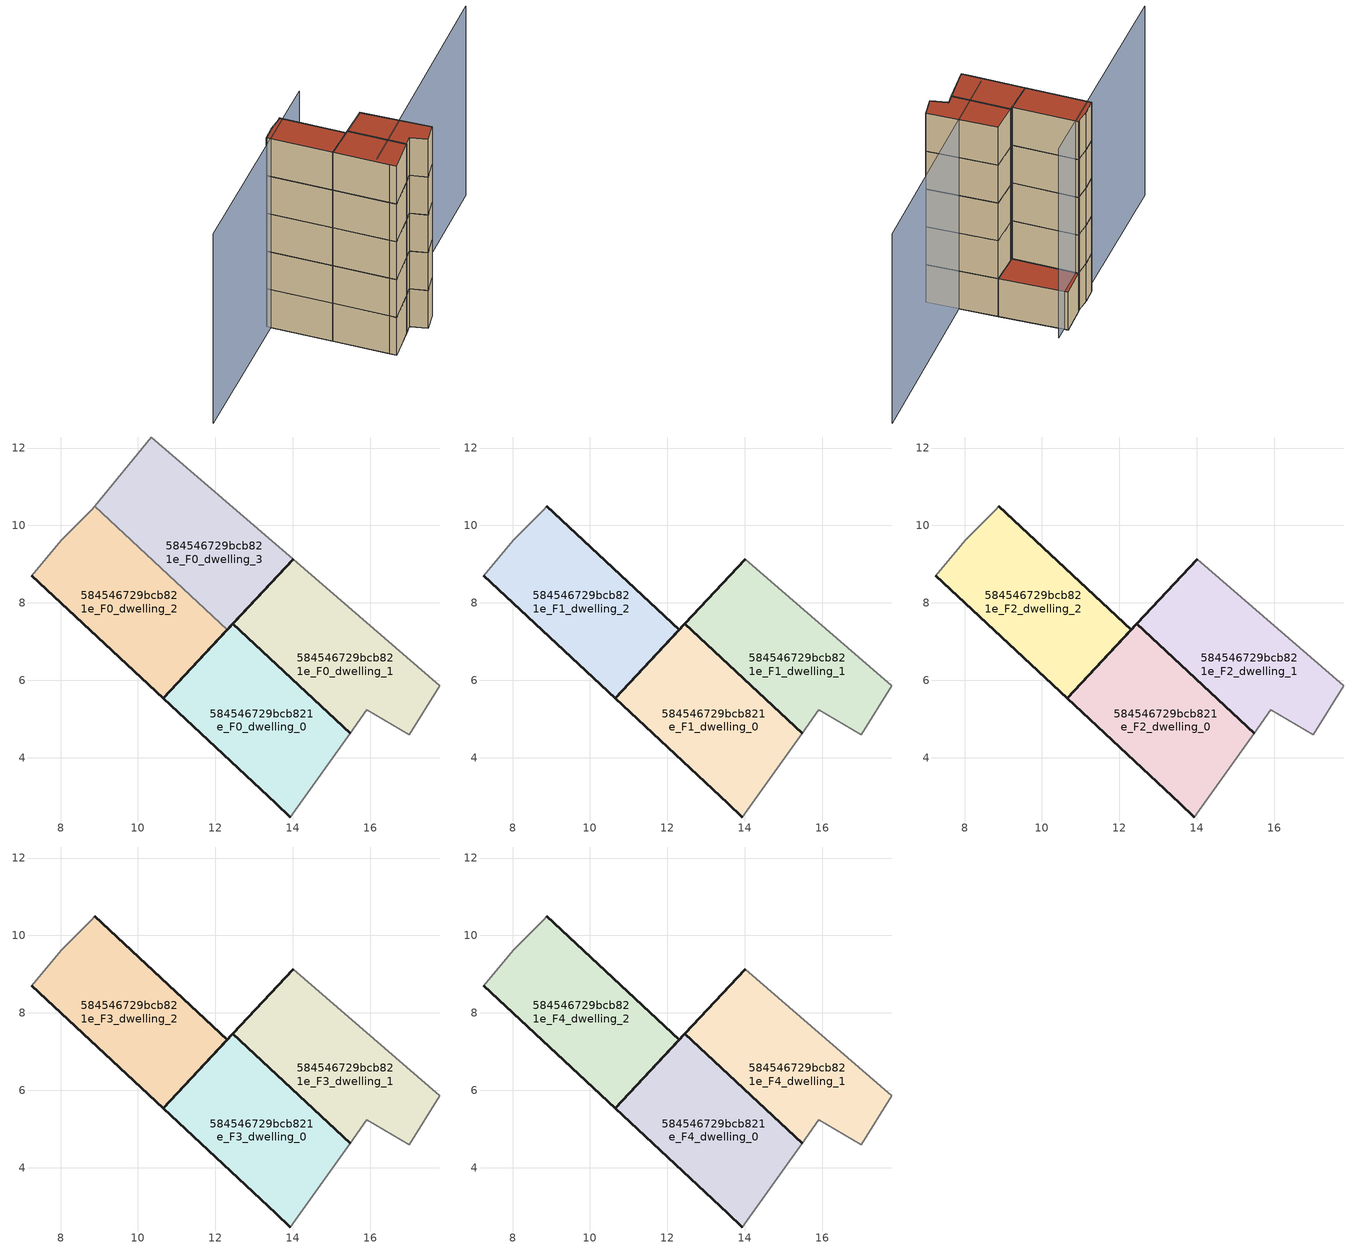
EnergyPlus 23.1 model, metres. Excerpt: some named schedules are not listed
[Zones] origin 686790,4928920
584546729bcb821e_F0_dwelling_0
 floor ground (EU_floor_Construction): 13.94,2.46 15.48,4.63 12.45,7.46 10.65,5.54 13.56,2.83 z0
 wall outside (EU_wall_Construction): 13.94,2.46 13.56,2.83 10.65,5.54 12.45,7.46 15.48,4.63 z0:3
 wall adiabatic (EU_wall_Construction): 15.48,4.63 13.94,2.46 z0:3
584546729bcb821e_F0_dwelling_1
 floor ground (EU_floor_Construction): 17.01,4.58 17.8,5.86 14.01,9.13 12.45,7.46 15.48,4.63 15.92,5.24 z0
 wall outside (EU_wall_Construction): 15.48,4.63 12.45,7.46 14.01,9.13 z0:3
 wall adiabatic (EU_wall_Construction): 14.01,9.13 17.8,5.86 17.01,4.58 15.92,5.24 15.48,4.63 z0:3
584546729bcb821e_F0_dwelling_2
 floor ground (EU_floor_Construction): 10.65,5.54 12.31,7.31 8.89,10.5 8.81,10.41 8.01,9.62 7.25,8.71 z0
 wall outside (EU_wall_Construction): 12.31,7.31 10.65,5.54 7.25,8.71 z0:3
 wall adiabatic (EU_wall_Construction): 7.25,8.71 8.01,9.62 8.81,10.41 8.89,10.5 z0:3
 wall to 584546729bcb821e_F0_dwelling_3 (EU_wall_Construction): 8.89,10.5 12.31,7.31 z0:3
584546729bcb821e_F0_dwelling_3
 floor ground (EU_floor_Construction): 12.31,7.31 14.01,9.13 10.34,12.29 8.89,10.5 z0
 wall outside (EU_wall_Construction): 14.01,9.13 12.31,7.31 z0:3
 wall adiabatic (EU_wall_Construction): 8.89,10.5 10.34,12.29 14.01,9.13 z0:3
 roof outside (EU_roof_Construction): 14.01,9.13 12.31,7.31 8.89,10.5 10.34,12.29 z3
584546729bcb821e_F1_dwelling_0
 floor to 584546729bcb821e_F0_dwelling_0 (EU_floor_Construction): 13.94,2.46 15.48,4.63 12.45,7.46 10.65,5.54 13.56,2.83 z3
 wall outside (EU_wall_Construction): 13.94,2.46 13.56,2.83 10.65,5.54 12.45,7.46 15.48,4.63 z3:6
 wall adiabatic (EU_wall_Construction): 15.48,4.63 13.94,2.46 z3:6
584546729bcb821e_F1_dwelling_1
 floor to 584546729bcb821e_F0_dwelling_1 (EU_floor_Construction): 17,4.58 17.8,5.86 14.01,9.13 12.45,7.46 15.48,4.63 15.92,5.24 z3
 wall outside (EU_wall_Construction): 15.48,4.63 12.45,7.46 14.01,9.13 z3:6
 wall adiabatic (EU_wall_Construction): 14.01,9.13 17.8,5.86 17.01,4.58 15.92,5.24 15.48,4.63 z3:6
584546729bcb821e_F1_dwelling_2
 floor to 584546729bcb821e_F0_dwelling_2 (EU_floor_Construction): 10.65,5.54 12.31,7.31 8.89,10.5 8.81,10.41 8.01,9.62 7.25,8.71 z3
 wall outside (EU_wall_Construction): 8.89,10.5 12.31,7.31 10.65,5.54 7.25,8.71 z3:6
 wall adiabatic (EU_wall_Construction): 7.25,8.71 8.01,9.62 8.81,10.41 8.89,10.5 z3:6
584546729bcb821e_F2_dwelling_0
 floor to 584546729bcb821e_F1_dwelling_0 (EU_floor_Construction): 13.94,2.46 15.48,4.63 12.45,7.46 10.65,5.54 13.56,2.83 z6
 wall outside (EU_wall_Construction): 13.94,2.46 13.56,2.83 10.65,5.54 12.45,7.46 15.48,4.63 z6:9
 wall adiabatic (EU_wall_Construction): 15.48,4.63 13.94,2.46 z6:9
584546729bcb821e_F2_dwelling_1
 floor to 584546729bcb821e_F1_dwelling_1 (EU_floor_Construction): 17,4.58 17.8,5.86 14.01,9.13 12.45,7.46 15.48,4.63 15.92,5.24 z6
 wall outside (EU_wall_Construction): 15.48,4.63 12.45,7.46 14.01,9.13 z6:9
 wall adiabatic (EU_wall_Construction): 14.01,9.13 17.8,5.86 17.01,4.58 15.92,5.24 15.48,4.63 z6:9
584546729bcb821e_F2_dwelling_2
 floor to 584546729bcb821e_F1_dwelling_2 (EU_floor_Construction): 10.65,5.54 12.31,7.31 8.89,10.5 8.81,10.41 8.01,9.62 7.25,8.71 z6
 wall outside (EU_wall_Construction): 8.89,10.5 12.31,7.31 10.65,5.54 7.25,8.71 z6:9
 wall adiabatic (EU_wall_Construction): 7.25,8.71 8.01,9.62 8.81,10.41 8.89,10.5 z6:9
584546729bcb821e_F3_dwelling_0
 floor to 584546729bcb821e_F2_dwelling_0 (EU_floor_Construction): 13.94,2.46 15.48,4.63 12.45,7.46 10.65,5.54 13.56,2.83 z9
 wall outside (EU_wall_Construction): 13.94,2.46 13.56,2.83 10.65,5.54 12.45,7.46 15.48,4.63 z9:12
 wall adiabatic (EU_wall_Construction): 15.48,4.63 13.94,2.46 z9:12
584546729bcb821e_F3_dwelling_1
 floor to 584546729bcb821e_F2_dwelling_1 (EU_floor_Construction): 17,4.58 17.8,5.86 14.01,9.13 12.45,7.46 15.48,4.63 15.92,5.24 z9
 wall outside (EU_wall_Construction): 15.48,4.63 12.45,7.46 14.01,9.13 z9:12
 wall adiabatic (EU_wall_Construction): 14.01,9.13 17.8,5.86 17.01,4.58 15.92,5.24 15.48,4.63 z9:12
584546729bcb821e_F3_dwelling_2
 floor to 584546729bcb821e_F2_dwelling_2 (EU_floor_Construction): 10.65,5.54 12.31,7.31 8.89,10.5 8.81,10.41 8.01,9.62 7.25,8.71 z9
 wall outside (EU_wall_Construction): 8.89,10.5 12.31,7.31 10.65,5.54 7.25,8.71 z9:12
 wall adiabatic (EU_wall_Construction): 7.25,8.71 8.01,9.62 8.81,10.41 8.89,10.5 z9:12
584546729bcb821e_F4_dwelling_0
 floor to 584546729bcb821e_F3_dwelling_0 (EU_floor_Construction): 13.94,2.46 15.48,4.63 12.45,7.46 10.65,5.54 13.56,2.83 z12
 wall outside (EU_wall_Construction): 13.94,2.46 13.56,2.83 10.65,5.54 12.45,7.46 15.48,4.63 z12:15
 wall adiabatic (EU_wall_Construction): 15.48,4.63 13.94,2.46 z12:15
 roof outside (EU_roof_Construction): 15.48,4.63 13.94,2.46 13.56,2.83 10.65,5.54 12.45,7.46 z15
584546729bcb821e_F4_dwelling_1
 floor to 584546729bcb821e_F3_dwelling_1 (EU_floor_Construction): 17,4.58 17.8,5.86 14.01,9.13 12.45,7.46 15.48,4.63 15.92,5.24 z12
 wall outside (EU_wall_Construction): 15.48,4.63 12.45,7.46 14.01,9.13 z12:15
 wall adiabatic (EU_wall_Construction): 14.01,9.13 17.8,5.86 17.01,4.58 15.92,5.24 15.48,4.63 z12:15
 roof outside (EU_roof_Construction): 17.8,5.86 17.01,4.58 15.92,5.24 15.48,4.63 12.45,7.46 14.01,9.13 z15
584546729bcb821e_F4_dwelling_2
 floor to 584546729bcb821e_F3_dwelling_2 (EU_floor_Construction): 10.65,5.54 12.31,7.31 8.89,10.5 8.81,10.41 8.01,9.62 7.25,8.71 z12
 wall outside (EU_wall_Construction): 8.89,10.5 12.31,7.31 10.65,5.54 7.25,8.71 z12:15
 wall adiabatic (EU_wall_Construction): 7.25,8.71 8.01,9.62 8.81,10.41 8.89,10.5 z12:15
 roof outside (EU_roof_Construction): 12.31,7.31 10.65,5.54 7.25,8.71 8.01,9.62 8.81,10.41 8.89,10.5 z15
shading: 13.05,3.76 25,17.95 / 11.23,12.9 -0.1,-0.3 z0:15
[Building]
EU S2 Campaign: North Axis=0; Terrain=City; Solar Distribution=FullExterior
[Site:Location]
Bologna: Latitude=44.5; Longitude=11.25; Time Zone=1; Elevation=37
[SizingPeriod:WeatherFileDays]
AnnualSizingPeriod: Begin Month=1; Begin Day of Month=1; End Month=12; End Day of Month=31; Day of Week for Start Day=Monday; Use Weather File Daylight Saving Period=No; Use Weather File Rain and Snow Indicators=No
[MATERIAL]
EU_InternalMass_Material: Roughness=MediumRough; Thickness=0.1; Conductivity=1; Density=1800; Specific Heat=900; Thermal Absorptance=0.9; Solar Absorptance=0.7; Visible Absorptance=0.7
[MATERIAL:NOMASS] Roughness=MediumRough; Thermal Absorptance=0.9; Solar Absorptance=0.7; Visible Absorptance=0.7
Name | Thermal Resistance
EU_wall_NoMass | 0.905828
EU_roof_NoMass | 0.37593
EU_floor_NoMass | 0.67114
[CONSTRUCTION]
EU_wall_Construction: EU_wall_NoMass
EU_roof_Construction: EU_roof_NoMass
EU_floor_Construction: EU_floor_NoMass
EU_InternalMass_Construction: EU_InternalMass_Material
[ZONE] Type=1; Multiplier=1; Ceiling Height=autocalculate; Floor Area=autocalculate; Part of Total Floor Area=Yes
Name | Volume
584546729bcb821e_F0_dwelling_0 | 34.1418
584546729bcb821e_F1_dwelling_0; 584546729bcb821e_F2_dwelling_0; 584546729bcb821e_F3_dwelling_0; 584546729bcb821e_F4_dwelling_0 | 34.1433
584546729bcb821e_F0_dwelling_1 | 34.1477
584546729bcb821e_F1_dwelling_1; 584546729bcb821e_F2_dwelling_1; 584546729bcb821e_F3_dwelling_1; 584546729bcb821e_F4_dwelling_1 | 34.1492
584546729bcb821e_F0_dwelling_2 | 34.1506
584546729bcb821e_F1_dwelling_2; 584546729bcb821e_F2_dwelling_2; 584546729bcb821e_F3_dwelling_2; 584546729bcb821e_F4_dwelling_2 | 34.1514
584546729bcb821e_F0_dwelling_3 | 34.1382
[INTERNALMASS] Construction=EU_InternalMass_Construction
Name | Zone or ZoneList | Surface Area
584546729bcb821e_F0_dwelling_0_EU_InternalMass | 584546729bcb821e_F0_dwelling_0 | 11.381
584546729bcb821e_F0_dwelling_1_EU_InternalMass | 584546729bcb821e_F0_dwelling_1 | 11.3828
584546729bcb821e_F0_dwelling_2_EU_InternalMass | 584546729bcb821e_F0_dwelling_2 | 11.3838
584546729bcb821e_F0_dwelling_3_EU_InternalMass | 584546729bcb821e_F0_dwelling_3 | 11.3795
584546729bcb821e_F1_dwelling_0_EU_InternalMass | 584546729bcb821e_F1_dwelling_0 | 20.808
584546729bcb821e_F1_dwelling_1_EU_InternalMass | 584546729bcb821e_F1_dwelling_1 | 1.95535
584546729bcb821e_F1_dwelling_2_EU_InternalMass | 584546729bcb821e_F1_dwelling_2 | 22.7665
584546729bcb821e_F2_dwelling_0_EU_InternalMass | 584546729bcb821e_F2_dwelling_0 | 20.808
584546729bcb821e_F2_dwelling_1_EU_InternalMass | 584546729bcb821e_F2_dwelling_1 | 1.95535
584546729bcb821e_F2_dwelling_2_EU_InternalMass | 584546729bcb821e_F2_dwelling_2 | 22.7665
584546729bcb821e_F3_dwelling_0_EU_InternalMass | 584546729bcb821e_F3_dwelling_0 | 20.808
584546729bcb821e_F3_dwelling_1_EU_InternalMass | 584546729bcb821e_F3_dwelling_1 | 1.95535
584546729bcb821e_F3_dwelling_2_EU_InternalMass | 584546729bcb821e_F3_dwelling_2 | 22.7665
584546729bcb821e_F4_dwelling_0_EU_InternalMass | 584546729bcb821e_F4_dwelling_0 | 20.808
584546729bcb821e_F4_dwelling_1_EU_InternalMass | 584546729bcb821e_F4_dwelling_1 | 1.95535
584546729bcb821e_F4_dwelling_2_EU_InternalMass | 584546729bcb821e_F4_dwelling_2 | 22.7665
[OTHEREQUIPMENT] Fuel Type=Electricity; Design Level Calculation Method=Watts/Area; Power per Zone Floor Area=1; Fraction Latent=0; Fraction Radiant=0; Fraction Lost=0; Carbon Dioxide Generation Rate=0; EndUse Subcategory=EU_Step8_InternalGains
Name | Zone or ZoneList or Space or SpaceList | Schedule
EU_Step8_InternalGain_584546729bcb821e_F0_dwelling_0_f000 | 584546729bcb821e_F0_dwelling_0 | EU_Step8_GainSchedule_584546729bcb821e_F0_dwelling_0_f000
EU_Step8_InternalGain_584546729bcb821e_F0_dwelling_1_f000 | 584546729bcb821e_F0_dwelling_1 | EU_Step8_GainSchedule_584546729bcb821e_F0_dwelling_1_f000
EU_Step8_InternalGain_584546729bcb821e_F0_dwelling_2_f000 | 584546729bcb821e_F0_dwelling_2 | EU_Step8_GainSchedule_584546729bcb821e_F0_dwelling_2_f000
EU_Step8_InternalGain_584546729bcb821e_F0_dwelling_3_f000 | 584546729bcb821e_F0_dwelling_3 | EU_Step8_GainSchedule_584546729bcb821e_F0_dwelling_3_f000
EU_Step8_InternalGain_584546729bcb821e_F1_dwelling_0_f000 | 584546729bcb821e_F1_dwelling_0 | EU_Step8_GainSchedule_584546729bcb821e_F1_dwelling_0_f000
EU_Step8_InternalGain_584546729bcb821e_F1_dwelling_1_f000 | 584546729bcb821e_F1_dwelling_1 | EU_Step8_GainSchedule_584546729bcb821e_F1_dwelling_1_f000
EU_Step8_InternalGain_584546729bcb821e_F1_dwelling_2_f000 | 584546729bcb821e_F1_dwelling_2 | EU_Step8_GainSchedule_584546729bcb821e_F1_dwelling_2_f000
EU_Step8_InternalGain_584546729bcb821e_F2_dwelling_0_f000 | 584546729bcb821e_F2_dwelling_0 | EU_Step8_GainSchedule_584546729bcb821e_F2_dwelling_0_f000
EU_Step8_InternalGain_584546729bcb821e_F2_dwelling_1_f000 | 584546729bcb821e_F2_dwelling_1 | EU_Step8_GainSchedule_584546729bcb821e_F2_dwelling_1_f000
EU_Step8_InternalGain_584546729bcb821e_F2_dwelling_2_f000 | 584546729bcb821e_F2_dwelling_2 | EU_Step8_GainSchedule_584546729bcb821e_F2_dwelling_2_f000
EU_Step8_InternalGain_584546729bcb821e_F3_dwelling_0_f000 | 584546729bcb821e_F3_dwelling_0 | EU_Step8_GainSchedule_584546729bcb821e_F3_dwelling_0_f000
EU_Step8_InternalGain_584546729bcb821e_F3_dwelling_1_f000 | 584546729bcb821e_F3_dwelling_1 | EU_Step8_GainSchedule_584546729bcb821e_F3_dwelling_1_f000
EU_Step8_InternalGain_584546729bcb821e_F3_dwelling_2_f000 | 584546729bcb821e_F3_dwelling_2 | EU_Step8_GainSchedule_584546729bcb821e_F3_dwelling_2_f000
EU_Step8_InternalGain_584546729bcb821e_F4_dwelling_0_f000 | 584546729bcb821e_F4_dwelling_0 | EU_Step8_GainSchedule_584546729bcb821e_F4_dwelling_0_f000
EU_Step8_InternalGain_584546729bcb821e_F4_dwelling_1_f000 | 584546729bcb821e_F4_dwelling_1 | EU_Step8_GainSchedule_584546729bcb821e_F4_dwelling_1_f000
EU_Step8_InternalGain_584546729bcb821e_F4_dwelling_2_f000 | 584546729bcb821e_F4_dwelling_2 | EU_Step8_GainSchedule_584546729bcb821e_F4_dwelling_2_f000
[ZONEVENTILATION:DESIGNFLOWRATE] Schedule=EU_AlwaysOn; Design Flow Rate Calculation Method=AirChanges/Hour; Air Changes per Hour=0.73129; Ventilation Type=Natural; Fan Pressure Rise=0; Fan Total Efficiency=1; Constant Term Coefficient=1; Temperature Term Coefficient=0; Velocity Term Coefficient=0; Velocity Squared Term Coefficient=0; Minimum Indoor Temperature=-100; Maximum Indoor Temperature=100; Delta Temperature=-100; Minimum Outdoor Temperature=-100; Maximum Outdoor Temperature=100; Maximum Wind Speed=40
Name | Zone or ZoneList or Space or SpaceList
EU_ConstantAir_584546729bcb821e_F0_dwelling_0 | 584546729bcb821e_F0_dwelling_0
EU_ConstantAir_584546729bcb821e_F0_dwelling_1 | 584546729bcb821e_F0_dwelling_1
EU_ConstantAir_584546729bcb821e_F0_dwelling_2 | 584546729bcb821e_F0_dwelling_2
EU_ConstantAir_584546729bcb821e_F0_dwelling_3 | 584546729bcb821e_F0_dwelling_3
EU_ConstantAir_584546729bcb821e_F1_dwelling_0 | 584546729bcb821e_F1_dwelling_0
EU_ConstantAir_584546729bcb821e_F1_dwelling_1 | 584546729bcb821e_F1_dwelling_1
EU_ConstantAir_584546729bcb821e_F1_dwelling_2 | 584546729bcb821e_F1_dwelling_2
EU_ConstantAir_584546729bcb821e_F2_dwelling_0 | 584546729bcb821e_F2_dwelling_0
EU_ConstantAir_584546729bcb821e_F2_dwelling_1 | 584546729bcb821e_F2_dwelling_1
EU_ConstantAir_584546729bcb821e_F2_dwelling_2 | 584546729bcb821e_F2_dwelling_2
EU_ConstantAir_584546729bcb821e_F3_dwelling_0 | 584546729bcb821e_F3_dwelling_0
EU_ConstantAir_584546729bcb821e_F3_dwelling_1 | 584546729bcb821e_F3_dwelling_1
EU_ConstantAir_584546729bcb821e_F3_dwelling_2 | 584546729bcb821e_F3_dwelling_2
EU_ConstantAir_584546729bcb821e_F4_dwelling_0 | 584546729bcb821e_F4_dwelling_0
EU_ConstantAir_584546729bcb821e_F4_dwelling_1 | 584546729bcb821e_F4_dwelling_1
EU_ConstantAir_584546729bcb821e_F4_dwelling_2 | 584546729bcb821e_F4_dwelling_2
[HVACTEMPLATE:THERMOSTAT] Constant Heating Setpoint=20; Constant Cooling Setpoint=50
EU_HeatOnly_584546729bcb821e_F0_dwelling_0; EU_HeatOnly_584546729bcb821e_F0_dwelling_1; EU_HeatOnly_584546729bcb821e_F0_dwelling_2; EU_HeatOnly_584546729bcb821e_F0_dwelling_3; EU_HeatOnly_584546729bcb821e_F1_dwelling_0; EU_HeatOnly_584546729bcb821e_F1_dwelling_1; EU_HeatOnly_584546729bcb821e_F1_dwelling_2; EU_HeatOnly_584546729bcb821e_F2_dwelling_0; EU_HeatOnly_584546729bcb821e_F2_dwelling_1; EU_HeatOnly_584546729bcb821e_F2_dwelling_2; EU_HeatOnly_584546729bcb821e_F3_dwelling_0; EU_HeatOnly_584546729bcb821e_F3_dwelling_1; EU_HeatOnly_584546729bcb821e_F3_dwelling_2; EU_HeatOnly_584546729bcb821e_F4_dwelling_0; EU_HeatOnly_584546729bcb821e_F4_dwelling_1; EU_HeatOnly_584546729bcb821e_F4_dwelling_2
[HVACTEMPLATE:ZONE:IDEALLOADSAIRSYSTEM] System Availability Schedule=EU_AlwaysOn; Maximum Heating Supply Air Temperature=50; Minimum Cooling Supply Air Temperature=13; Maximum Heating Supply Air Humidity Ratio=0.0156; Minimum Cooling Supply Air Humidity Ratio=0.0077; Heating Limit=NoLimit; Cooling Limit=NoLimit; Heating Availability Schedule=EU_AlwaysOn; Cooling Availability Schedule=EU_CoolingOff; Dehumidification Control Type=ConstantSensibleHeatRatio; Cooling Sensible Heat Ratio=0.7; Dehumidification Setpoint=60; Humidification Control Type=None; Humidification Setpoint=30; Outdoor Air Method=None; Outdoor Air Flow Rate per Person=0.00944; Outdoor Air Flow Rate per Zone Floor Area=0; Outdoor Air Flow Rate per Zone=0; Demand Controlled Ventilation Type=None; Outdoor Air Economizer Type=NoEconomizer; Heat Recovery Type=None; Sensible Heat Recovery Effectiveness=0.7; Latent Heat Recovery Effectiveness=0.65
Name | Template Thermostat
584546729bcb821e_F0_dwelling_0 | EU_HeatOnly_584546729bcb821e_F0_dwelling_0
584546729bcb821e_F0_dwelling_1 | EU_HeatOnly_584546729bcb821e_F0_dwelling_1
584546729bcb821e_F0_dwelling_2 | EU_HeatOnly_584546729bcb821e_F0_dwelling_2
584546729bcb821e_F0_dwelling_3 | EU_HeatOnly_584546729bcb821e_F0_dwelling_3
584546729bcb821e_F1_dwelling_0 | EU_HeatOnly_584546729bcb821e_F1_dwelling_0
584546729bcb821e_F1_dwelling_1 | EU_HeatOnly_584546729bcb821e_F1_dwelling_1
584546729bcb821e_F1_dwelling_2 | EU_HeatOnly_584546729bcb821e_F1_dwelling_2
584546729bcb821e_F2_dwelling_0 | EU_HeatOnly_584546729bcb821e_F2_dwelling_0
584546729bcb821e_F2_dwelling_1 | EU_HeatOnly_584546729bcb821e_F2_dwelling_1
584546729bcb821e_F2_dwelling_2 | EU_HeatOnly_584546729bcb821e_F2_dwelling_2
584546729bcb821e_F3_dwelling_0 | EU_HeatOnly_584546729bcb821e_F3_dwelling_0
584546729bcb821e_F3_dwelling_1 | EU_HeatOnly_584546729bcb821e_F3_dwelling_1
584546729bcb821e_F3_dwelling_2 | EU_HeatOnly_584546729bcb821e_F3_dwelling_2
584546729bcb821e_F4_dwelling_0 | EU_HeatOnly_584546729bcb821e_F4_dwelling_0
584546729bcb821e_F4_dwelling_1 | EU_HeatOnly_584546729bcb821e_F4_dwelling_1
584546729bcb821e_F4_dwelling_2 | EU_HeatOnly_584546729bcb821e_F4_dwelling_2
[SIZING:ZONE] Zone Cooling Design Supply Air Temperature Input Method=SupplyAirTemperature; Zone Cooling Design Supply Air Temperature=13; Zone Heating Design Supply Air Temperature Input Method=SupplyAirTemperature; Zone Heating Design Supply Air Temperature=50; Zone Cooling Design Supply Air Humidity Ratio=0.008; Zone Heating Design Supply Air Humidity Ratio=0.008; Cooling Design Air Flow Method=DesignDay; Cooling Design Air Flow Rate=0; Cooling Minimum Air Flow per Zone Floor Area=0.000762; Cooling Minimum Air Flow=0; Cooling Minimum Air Flow Fraction=0.2; Heating Design Air Flow Method=DesignDay; Heating Design Air Flow Rate=0; Heating Maximum Air Flow per Zone Floor Area=0.002032; Heating Maximum Air Flow=0.141576; Heating Maximum Air Flow Fraction=0.3; Account for Dedicated Outdoor Air System=No; Dedicated Outdoor Air System Control Strategy=NeutralSupplyAir; Dedicated Outdoor Air Low Setpoint Temperature for Design=autosize; Dedicated Outdoor Air High Setpoint Temperature for Design=autosize; Zone Load Sizing Method=Sensible Load Only No Latent Load; Zone Latent Cooling Design Supply Air Humidity Ratio Input Method=HumidityRatioDifference; Zone Cooling Design Supply Air Humidity Ratio Difference=0.005; Zone Latent Heating Design Supply Air Humidity Ratio Input Method=HumidityRatioDifference; Zone Humidification Design Supply Air Humidity Ratio Difference=0.005
584546729bcb821e_F0_dwelling_0; 584546729bcb821e_F0_dwelling_1; 584546729bcb821e_F0_dwelling_2; 584546729bcb821e_F0_dwelling_3; 584546729bcb821e_F1_dwelling_0; 584546729bcb821e_F1_dwelling_1; 584546729bcb821e_F1_dwelling_2; 584546729bcb821e_F2_dwelling_0; 584546729bcb821e_F2_dwelling_1; 584546729bcb821e_F2_dwelling_2; 584546729bcb821e_F3_dwelling_0; 584546729bcb821e_F3_dwelling_1; 584546729bcb821e_F3_dwelling_2; 584546729bcb821e_F4_dwelling_0; 584546729bcb821e_F4_dwelling_1; 584546729bcb821e_F4_dwelling_2
